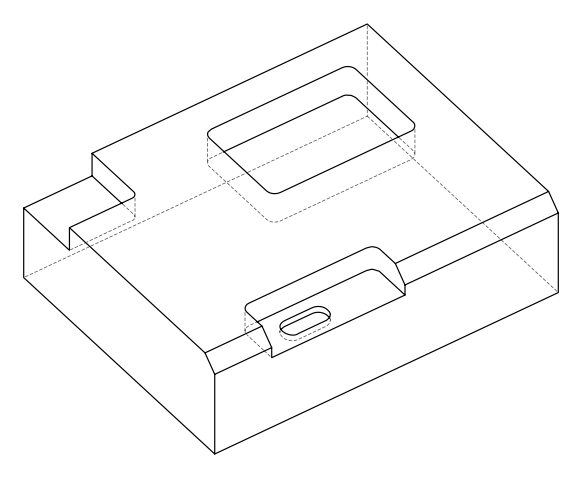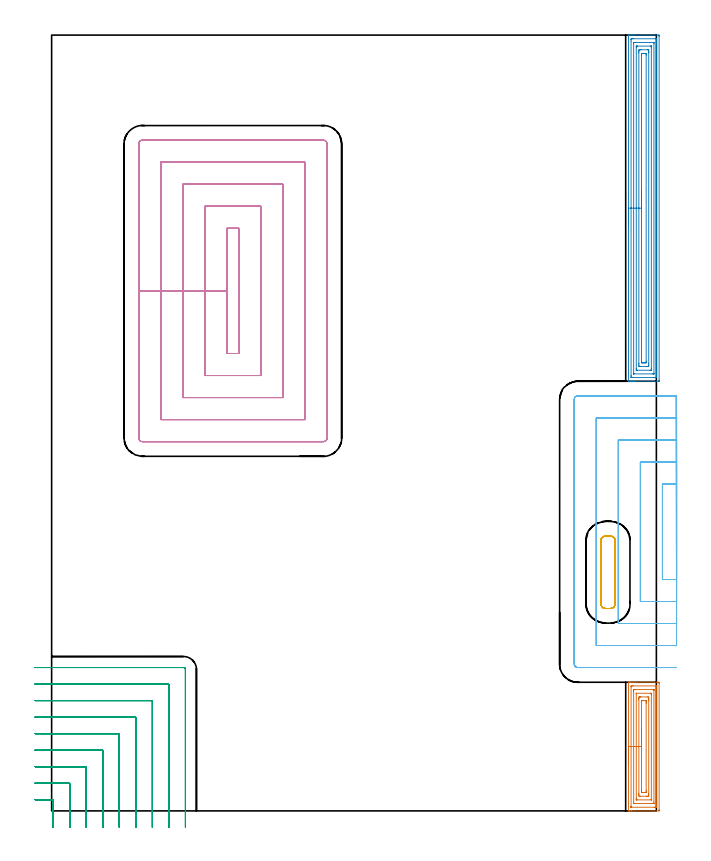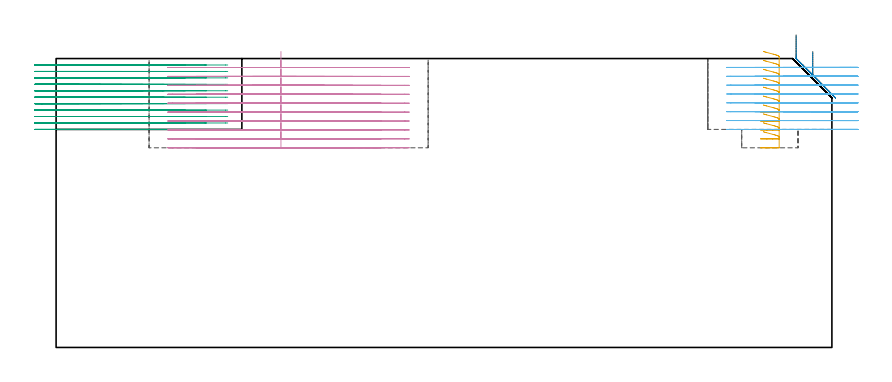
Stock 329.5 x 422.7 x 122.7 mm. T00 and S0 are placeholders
(PLAN: 6 operations, 2 tool changes, 100.1 min)
(1 AREA_MILL | FG_CHAMFER_SURFACE | UGT0205_001 | 3.7 min | 10817 mm3)
(2 AREA_MILL_1 | FG_CHAMFER_SURFACE_1 | UGT0205_001 | 9.39 min | 27344 mm3)
(3 MILL_CORNER_NOTCH_RECTANGULAR | CORNER_NOTCH_RECTANGULAR | NXT0201_011 | Follow Part, ap 3, ae 75% | 21.55 min | 199437 mm3)
(4 MILL_RECTANGULAR_POCKET | POCKET_RECTANGULAR_STRAIGHT | NXT0201_012 | Follow Part, ap 4, ae 75% | 36.16 min | 806194 mm3)
(5 MILL_RECTANGULAR_POCKET_1 | POCKET_RECTANGULAR_STRAIGHT_1 | NXT0201_012 | Follow Part, ap 4, ae 75% | 2.9 min | 46574 mm3)
(6 MILL_SLOT | SLOT_PARTIAL_RECTANGULAR | NXT0201_012 | Follow Part, ap 4, ae 75% | 26.4 min | 219880 mm3)
(TOOL UGT0205_001 | Chamfer Mill 20 x 3 x 45 deg. | D20 FL50 Z2)
(TOOL NXT0201_011 | ENDMILL 12mm [2P460-1200-NA 1630] | D12 FL38 Z6)
(TOOL NXT0201_012 | ENDMILL 16mm [2P460-1600-NA 1630] | D16 FL38 Z6)
(OP 1 AREA_MILL)
G17 G21 G94 G90
T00 M6
G54
G17 G0 G90 X314.304 Y25.049 S1061 M3
G43 Z132.7 H0
Z132.696
G94 G1 Y25.087 Z131.825 F250.
Y25.201 Z130.96
Y25.39 Z130.108
Y25.652 Z129.276
Y25.986 Z128.47
Y26.389 Z127.696
X314.303 Y26.858 Z126.961
Y27.389 Z126.269
Y27.978 Z125.625
Y28.621 Z125.036
Y29.313 Z124.505
Y30.049 Z124.036
Y30.823 Z123.634
Y31.629 Z123.3
Y32.461 Z123.038
Y33.313 Z122.849
Y34.178 Z122.735
Y35.049 Z122.697
X314.3 Y69.919 Z122.7
X314.296 Y70.099 Z122.694
X314.646 Y70.1 Z122.354
X314.897 Z122.102
X315.61 Z121.385
X316.847 Z120.15
X318.25 Z118.745
X329.952 Z107.046
X330.57 Y70.095 Z106.428
X330.992 Y70.09 Z106.006
X330.996 Y69.905 Z106.002
X330.999 Y69.472 Z106.001
X331. Y0.628 Z106.
X330.996 Y0.167 Z106.002
X330.992 Y0.01 Z106.006
X330.831 Y0. Z106.166
X317.37 Z119.624
X315.967 Z121.029
X315.61 Z121.385
X314.897 Z122.102
X314.649 Z122.351
X314.623 Z122.375
X314.314 Y0.01 Z122.678
X314.308 Y0.077 Z122.687
X314.304 Y0.127 Z122.693
X314.306 Y0.178 Z122.694
X314.303 Y35.049 Z122.697
X315.717 Y35.05 Z121.283
X315.715 Y67.577 Z121.285
X315.716 Y67.684 Z121.284
X315.721 Y68.068 Z121.279
X316.09 Y68.09 Z120.91
X316.49 Y68.096 Z120.51
X316.961 Y68.1 Z120.039
X329.28 Z107.72
X329.496 Y68.098 Z107.504
X329.53 Y68.096 Z107.47
X329.565 Y68.09 Z107.435
X329.579 Y68.082 Z107.421
X329.58 Y68.055 Z107.42
X329.585 Y67.79 Z107.415
Y2.523
X329.584 Y2.416 Z107.416
X329.579 Y2.032 Z107.421
X329.21 Y2.009 Z107.79
X328.81 Y2.004 Z108.19
X328.339 Y2. Z108.661
X315.807 Y2.001 Z121.193
X315.773 Y2.002 Z121.227
X315.736 Y2.006 Z121.264
X315.727 Y2.01 Z121.273
X315.725 Y2.016 Z121.275
X315.722 Y2.047 Z121.278
X315.72 Y2.305 Z121.28
Y2.416
X315.717 Y35.05 Z121.283
X317.131 Z119.869
X317.129 Y65.247 Z119.871
X317.131 Y65.895 Z119.869
X317.133 Y66.018 Z119.867
X317.136 Y66.076 Z119.864
X317.144 Y66.09 Z119.856
X317.173 Y66.096 Z119.827
X317.37 Y66.098 Z119.63
X318.049 Y66.1 Z118.951
X327.73 Y66.099 Z109.27
X327.93 Y66.095 Z109.07
X328.13 Y66.09 Z108.87
X328.165 Y66.078 Z108.835
X328.167 Y66.042 Z108.833
X328.17 Y65.977 Z108.83
X328.171 Y65.895 Z108.829
Y65.65
Y4.853
X328.169 Y4.204 Z108.831
X328.167 Y4.082 Z108.833
X328.165 Y4.024 Z108.835
X328.156 Y4.009 Z108.844
X328.127 Y4.004 Z108.873
X327.93 Y4.002 Z109.07
X327.251 Y4. Z109.749
X317.571 Z119.429
X317.37 Y4.003 Z119.63
X317.17 Y4.008 Z119.83
X317.146 Y4.01 Z119.854
X317.141 Y4.021 Z119.859
X317.137 Y4.061 Z119.863
X317.135 Y4.124 Z119.865
X317.134 Y4.204 Z119.866
Y4.445
X317.131 Y35.05 Z119.869
X318.546 Z118.454
X318.544 Y63.809 Z118.456
X318.545 Y64.009 Z118.455
X318.549 Y64.079 Z118.451
X318.551 Y64.09 Z118.449
X318.558 Y64.094 Z118.442
X318.585 Y64.097 Z118.415
X318.694 Y64.099 Z118.306
X326.17 Y64.1 Z110.83
X326.606 Y64.093 Z110.394
X326.713 Y64.09 Z110.287
X326.751 Y64.082 Z110.249
X326.753 Y64.046 Z110.247
X326.755 Y63.956 Z110.245
X326.757 Y63.511 Z110.243
Y63.213
Y6.29
X326.755 Y6.091 Z110.245
X326.752 Y6.02 Z110.248
X326.75 Y6.01 Z110.25
X326.742 Y6.006 Z110.258
X326.715 Y6.003 Z110.285
X326.606 Y6.001 Z110.394
X319.13 Y6. Z117.87
X318.694 Y6.007 Z118.306
X318.588 Y6.01 Z118.412
X318.554 Y6.022 Z118.446
X318.553 Y6.057 Z118.447
X318.551 Y6.145 Z118.449
X318.548 Y6.584 Z118.452
Y6.887
X318.546 Y35.05 Z118.454
X319.96 Z117.04
X319.958 Y60.584 Z117.042
X319.96 Y61.425 Z117.04
X319.962 Y61.474 Z117.038
X320.01 Y62.09 Z116.99
X320.23 Y62.096 Z116.77
X320.89 Y62.099 Z116.11
X321.106 Y62.1 Z115.894
X324.627 Y62.099 Z112.373
X325.29 Y62.09 Z111.71
X325.338 Y61.425 Z111.662
X325.341 Y61.374 Z111.659
X325.343 Y60.531 Z111.657
Y60.477
Y9.515
X325.34 Y8.675 Z111.66
X325.339 Y8.625 Z111.661
X325.29 Y8.01 Z111.71
X325.07 Y8.004 Z111.93
X324.41 Y8.001 Z112.59
X324.194 Y8. Z112.806
X320.673 Y8.001 Z116.327
X320.01 Y8.01 Z116.99
X319.966 Y8.675 Z117.034
X319.964 Y8.722 Z117.036
X319.962 Y9.569 Z117.038
X319.96 Y35.05 Z117.04
X321.374 Z115.626
X321.372 Y59.147 Z115.628
X321.373 Y59.637 Z115.627
X321.376 Y60.037 Z115.624
X321.379 Y60.089 Z115.621
X321.429 Y60.093 Z115.571
X321.542 Y60.097 Z115.458
X321.77 Y60.099 Z115.23
X322.194 Y60.1 Z114.806
X323.53 Z113.47
X323.682 Y60.099 Z113.318
X323.803 Y60.097 Z113.197
X323.884 Y60.092 Z113.116
X323.922 Y60.087 Z113.078
X323.923 Y60.042 Z113.077
X323.927 Y59.637 Z113.073
X323.929 Y59.232 Z113.071
Y58.743
Y10.952
X323.928 Y10.463 Z113.072
X323.924 Y10.062 Z113.076
X323.922 Y10.01 Z113.078
X323.871 Y10.006 Z113.129
X323.758 Y10.003 Z113.242
X323.53 Y10.001 Z113.47
X323.106 Y10. Z113.894
X321.618 Y10.001 Z115.382
X321.497 Y10.004 Z115.503
X321.417 Y10.01 Z115.583
X321.383 Y10.018 Z115.617
X321.381 Y10.063 Z115.619
X321.378 Y10.463 Z115.622
X321.376 Y10.863 Z115.624
Y11.357
X321.374 Y35.05 Z115.626
Y35.922 Z115.664
Y36.786 Z115.778
Y37.638 Z115.967
Y38.47 Z116.229
Y39.276 Z116.563
Y40.05 Z116.966
X321.373 Y40.786 Z117.435
Y41.478 Z117.966
Y42.121 Z118.556
Y42.71 Z119.199
Y43.241 Z119.891
Y43.71 Z120.627
Y44.113 Z121.401
Y44.446 Z122.207
Y44.709 Z123.039
Y44.897 Z123.89
Y45.011 Z124.755
Y45.049 Z125.627
G0 Z132.7
M5
M2
(OP 2 AREA_MILL_1)
G17 G21 G94 G90
T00 M6
G54
G17 G0 G90 X314.3 Y318.4 S1061 M3
G43 Z132.7 H0
G94 G1 Y318.438 Z131.828 F250.
Y318.552 Z130.963
Y318.741 Z130.112
Y319.003 Z129.28
Y319.337 Z128.474
Y319.74 Z127.7
Y320.208 Z126.964
Y320.74 Z126.272
Y321.329 Z125.629
Y321.972 Z125.039
Y322.664 Z124.508
Y323.4 Z124.04
Y324.174 Z123.637
Y324.98 Z123.303
Y325.812 Z123.041
Y326.663 Z122.852
Y327.528 Z122.738
Y328.4 Z122.7
Y422.542
X314.306 Y422.69 Z122.693
X314.604 Y422.7 Z122.395
X314.988 Z122.011
X315.61 Z121.384
X316.801 Z120.195
X317.37 Z119.624
X326.468 Z110.53
X330.57 Z106.428
X330.857 Y422.697 Z106.14
X330.992 Y422.69 Z106.006
X330.999 Y422.553 Z105.999
X331. Y422.096 Z106.
Y234.704
X330.995 Y234.243 Z106.003
X330.992 Y234.11 Z106.006
X330.854 Y234.1 Z106.143
X317.966 Z119.029
X317.37 Z119.624
X316.801 Z120.195
X316.49 Z120.506
X315.921 Z121.075
X315.61 Z121.384
X314.603 Z122.396
X314.306 Y234.11 Z122.693
X314.3 Y234.258 Z122.7
Y328.4
X315.714 Z121.286
Y419.419
X315.716 Y420.204 Z121.284
X315.718 Y420.311 Z121.282
X315.731 Y420.69 Z121.269
X316.11 Y420.697 Z120.89
X316.49 Y420.699 Z120.51
X316.987 Y420.7 Z120.013
X328.81 Y420.699 Z108.19
X329.31 Y420.696 Z107.69
X329.499 Y420.69 Z107.501
X329.579 Y420.665 Z107.421
X329.584 Y420.419 Z107.416
X329.585 Y420.311 Z107.415
X329.586 Y419.524 Z107.414
Y237.381
X329.584 Y236.596 Z107.416
X329.582 Y236.489 Z107.418
X329.569 Y236.11 Z107.431
X329.19 Y236.103 Z107.81
X328.81 Y236.101 Z108.19
X328.313 Y236.1 Z108.687
X316.49 Y236.101 Z120.51
X315.99 Y236.104 Z121.01
X315.801 Y236.11 Z121.199
X315.721 Y236.135 Z121.279
X315.716 Y236.381 Z121.284
X315.715 Y236.489 Z121.285
X315.714 Y237.276 Z121.286
Y328.4
X317.129 Z119.871
Y418.527
X317.13 Y418.649 Z119.87
X317.132 Y418.679 Z119.868
X317.135 Y418.687 Z119.865
X317.144 Y418.691 Z119.856
X317.202 Y418.698 Z119.798
X317.37 Y418.699 Z119.63
X318.079 Y418.7 Z118.921
X327.93 Y418.699 Z109.07
X328.101 Y418.695 Z108.899
X328.148 Y418.69 Z108.852
X328.165 Y418.686 Z108.835
X328.167 Y418.673 Z108.833
X328.17 Y418.608 Z108.83
X328.171 Y418.527 Z108.829
Y418.282
Y238.273
X328.17 Y238.151 Z108.83
X328.168 Y238.121 Z108.832
X328.166 Y238.113 Z108.834
X328.156 Y238.109 Z108.844
X328.098 Y238.102 Z108.902
X327.93 Y238.101 Z109.07
X327.221 Y238.1 Z109.779
X317.37 Y238.101 Z119.63
X317.2 Y238.105 Z119.8
X317.152 Y238.11 Z119.848
X317.135 Y238.114 Z119.865
X317.133 Y238.127 Z119.867
X317.13 Y238.192 Z119.87
X317.129 Y238.273 Z119.871
X317.128 Y238.519 Z119.872
X317.129 Y328.4 Z119.871
X318.543 Z118.457
X318.544 Y415.85 Z118.456
X318.547 Y416.441 Z118.453
X318.55 Y416.642 Z118.45
X318.559 Y416.69 Z118.441
X318.606 Y416.693 Z118.394
X318.711 Y416.696 Z118.289
X319.13 Y416.7 Z117.87
X319.172 Z117.828
X326.211 Z110.789
X326.593 Y416.699 Z110.407
X326.689 Y416.696 Z110.311
X326.736 Y416.691 Z110.264
X326.751 Y416.688 Z110.249
X326.752 Y416.674 Z110.248
X326.755 Y416.577 Z110.245
X326.757 Y416.147 Z110.243
Y415.85
Y240.95
X326.753 Y240.359 Z110.247
X326.75 Y240.157 Z110.25
X326.741 Y240.11 Z110.259
X326.694 Y240.107 Z110.306
X326.589 Y240.104 Z110.411
X326.17 Y240.1 Z110.83
X326.128 Z110.872
X319.089 Z117.911
X318.707 Y240.101 Z118.293
X318.611 Y240.104 Z118.389
X318.565 Y240.109 Z118.435
X318.549 Y240.112 Z118.451
X318.548 Y240.126 Z118.452
X318.545 Y240.223 Z118.455
X318.543 Y240.653 Z118.457
Y240.95
Y328.4
X319.957 Z117.043
Y413.227
X319.96 Y414.065 Z117.04
X319.962 Y414.114 Z117.038
X320.01 Y414.69 Z116.99
X320.268 Y414.696 Z116.732
X320.89 Y414.699 Z116.11
X321.144 Y414.7 Z115.856
X324.665 Y414.698 Z112.335
X325.29 Y414.69 Z111.71
X325.338 Y414.065 Z111.662
X325.34 Y414.014 Z111.66
X325.343 Y413.173 Z111.657
Y413.119
Y243.573
X325.34 Y242.735 Z111.66
X325.338 Y242.686 Z111.662
X325.29 Y242.11 Z111.71
X325.032 Y242.104 Z111.968
X324.41 Y242.101 Z112.59
X324.156 Y242.1 Z112.844
X320.635 Y242.102 Z116.365
X320.01 Y242.11 Z116.99
X319.962 Y242.735 Z117.038
X319.96 Y242.786 Z117.04
X319.957 Y243.627 Z117.043
Y243.681
Y328.4
X321.371 Z115.629
X321.372 Y411.792 Z115.628
X321.374 Y412.28 Z115.626
X321.378 Y412.678 Z115.622
X321.77 Y412.69 Z115.23
X322.237 Y412.699 Z114.763
X322.65 Y412.7 Z114.35
X323.117 Y412.699 Z113.883
X323.53 Y412.69 Z113.47
X323.922 Y412.675 Z113.078
X323.926 Y412.28 Z113.074
X323.928 Y411.876 Z113.072
X323.929 Y245.008 Z113.071
X323.926 Y244.52 Z113.074
X323.922 Y244.122 Z113.078
X323.53 Y244.11 Z113.47
X323.063 Y244.101 Z113.937
X322.65 Y244.1 Z114.35
X322.183 Y244.101 Z114.817
X321.77 Y244.11 Z115.23
X321.378 Y244.125 Z115.622
X321.374 Y244.52 Z115.626
X321.372 Y244.924 Z115.628
X321.371 Y328.4 Z115.629
Y329.272 Z115.667
Y330.136 Z115.781
Y330.988 Z115.97
Y331.82 Z116.232
Y332.626 Z116.566
Y333.4 Z116.969
Y334.136 Z117.437
Y334.828 Z117.968
Y335.471 Z118.558
Y336.06 Z119.201
Y336.591 Z119.893
Y337.06 Z120.629
Y337.463 Z121.403
Y337.797 Z122.209
Y338.059 Z123.041
Y338.248 Z123.892
Y338.362 Z124.757
Y338.4 Z125.629
G0 Z132.7
M5
M2
(OP 3 MILL_CORNER_NOTCH_RECTANGULAR)
G17 G21 G94 G90
T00 M6
G54
G17 G0 G90 X0.9 Y-9. S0 M3
G43 Z132.7 H1
Z119.964
G94 G1 Y-6. F250.
Y5.505 F500.
G3 X0.305 Y6.1 R0.6
G1 X-6.
X-9. F250.
G0 Z132.7
X9.9 Y-9.
Z119.964
G1 Y-6.
Y14.505 F500.
G3 X9.305 Y15.1 R0.6
G1 X-6.
X-9. F250.
G0 Z132.7
X18.9 Y-9.
Z119.964
G1 Y-6.
Y23.505 F500.
G3 X18.305 Y24.1 R0.6
G1 X-6.
X-9. F250.
G0 Z132.7
X27.9 Y-9.
Z119.964
G1 Y-6.
Y32.505 F500.
G3 X27.305 Y33.1 R0.6
G1 X-6.
X-9. F250.
G0 Z132.7
X36.9 Y-9.
Z119.964
G1 Y-6.
Y41.504 F500.
G3 X36.304 Y42.1 R0.6
G1 X-6.
X-9. F250.
G0 Z132.7
X45.9 Y-9.
Z119.964
G1 Y-6.
Y50.504 F500.
G3 X45.304 Y51.1 R0.6
G1 X-6.
X-9. F250.
G0 Z132.7
X54.9 Y-9.
Z119.964
G1 Y-6.
Y59.504 F500.
G3 X54.304 Y60.1 R0.6
G1 X-6.
X-9. F250.
G0 Z132.7
X63.9 Y-9.
Z119.964
G1 Y-6.
Y68.504 F500.
G3 X63.304 Y69.1 R0.6
G1 X-6.
X-9. F250.
G0 Z132.7
X72.9 Y-9.
Z119.964
G1 Y-6.
Y77.1 F500.
G3 X71.9 Y78.1 R1.
G1 X-6.
X-9. F250.
G0 Z132.7
X0.9 Y-9.
Z117.227
G1 Y-6.
Y5.505 F500.
G3 X0.305 Y6.1 R0.6
G1 X-6.
X-9. F250.
G0 Z132.7
X9.9 Y-9.
Z117.227
G1 Y-6.
Y14.505 F500.
G3 X9.305 Y15.1 R0.6
G1 X-6.
X-9. F250.
G0 Z132.7
X18.9 Y-9.
Z117.227
G1 Y-6.
Y23.505 F500.
G3 X18.305 Y24.1 R0.6
G1 X-6.
X-9. F250.
G0 Z132.7
X27.9 Y-9.
Z117.227
G1 Y-6.
Y32.505 F500.
G3 X27.305 Y33.1 R0.6
G1 X-6.
X-9. F250.
G0 Z132.7
X36.9 Y-9.
Z117.227
G1 Y-6.
Y41.504 F500.
G3 X36.304 Y42.1 R0.6
G1 X-6.
X-9. F250.
G0 Z132.7
X45.9 Y-9.
Z117.227
G1 Y-6.
Y50.504 F500.
G3 X45.304 Y51.1 R0.6
G1 X-6.
X-9. F250.
G0 Z132.7
X54.9 Y-9.
Z117.227
G1 Y-6.
Y59.504 F500.
G3 X54.304 Y60.1 R0.6
G1 X-6.
X-9. F250.
G0 Z132.7
X63.9 Y-9.
Z117.227
G1 Y-6.
Y68.504 F500.
G3 X63.304 Y69.1 R0.6
G1 X-6.
X-9. F250.
G0 Z132.7
X72.9 Y-9.
Z117.227
G1 Y-6.
Y77.1 F500.
G3 X71.9 Y78.1 R1.
G1 X-6.
X-9. F250.
G0 Z132.7
X0.9 Y-9.
Z114.491
G1 Y-6.
Y5.505 F500.
G3 X0.305 Y6.1 R0.6
G1 X-6.
X-9. F250.
G0 Z132.7
X9.9 Y-9.
Z114.491
G1 Y-6.
Y14.505 F500.
G3 X9.305 Y15.1 R0.6
G1 X-6.
X-9. F250.
G0 Z132.7
X18.9 Y-9.
Z114.491
G1 Y-6.
Y23.505 F500.
G3 X18.305 Y24.1 R0.6
G1 X-6.
X-9. F250.
G0 Z132.7
X27.9 Y-9.
Z114.491
G1 Y-6.
Y32.505 F500.
G3 X27.305 Y33.1 R0.6
G1 X-6.
X-9. F250.
G0 Z132.7
X36.9 Y-9.
Z114.491
G1 Y-6.
Y41.504 F500.
G3 X36.304 Y42.1 R0.6
G1 X-6.
X-9. F250.
G0 Z132.7
X45.9 Y-9.
Z114.491
G1 Y-6.
Y50.504 F500.
G3 X45.304 Y51.1 R0.6
G1 X-6.
X-9. F250.
G0 Z132.7
X54.9 Y-9.
Z114.491
G1 Y-6.
Y59.504 F500.
G3 X54.304 Y60.1 R0.6
G1 X-6.
X-9. F250.
G0 Z132.7
X63.9 Y-9.
Z114.491
G1 Y-6.
Y68.504 F500.
G3 X63.304 Y69.1 R0.6
G1 X-6.
X-9. F250.
G0 Z132.7
X72.9 Y-9.
Z114.491
G1 Y-6.
Y77.1 F500.
G3 X71.9 Y78.1 R1.
G1 X-6.
X-9. F250.
G0 Z132.7
X0.9 Y-9.
Z111.754
G1 Y-6.
Y5.505 F500.
G3 X0.305 Y6.1 R0.6
G1 X-6.
X-9. F250.
G0 Z132.7
X9.9 Y-9.
Z111.754
G1 Y-6.
Y14.505 F500.
G3 X9.305 Y15.1 R0.6
G1 X-6.
X-9. F250.
G0 Z132.7
X18.9 Y-9.
Z111.754
G1 Y-6.
Y23.505 F500.
G3 X18.305 Y24.1 R0.6
G1 X-6.
X-9. F250.
G0 Z132.7
X27.9 Y-9.
Z111.754
G1 Y-6.
Y32.505 F500.
G3 X27.305 Y33.1 R0.6
G1 X-6.
X-9. F250.
G0 Z132.7
X36.9 Y-9.
Z111.754
G1 Y-6.
Y41.504 F500.
G3 X36.304 Y42.1 R0.6
G1 X-6.
X-9. F250.
G0 Z132.7
X45.9 Y-9.
Z111.754
G1 Y-6.
Y50.504 F500.
G3 X45.304 Y51.1 R0.6
G1 X-6.
X-9. F250.
G0 Z132.7
X54.9 Y-9.
Z111.754
G1 Y-6.
Y59.504 F500.
G3 X54.304 Y60.1 R0.6
G1 X-6.
X-9. F250.
G0 Z132.7
X63.9 Y-9.
Z111.754
G1 Y-6.
Y68.504 F500.
G3 X63.304 Y69.1 R0.6
G1 X-6.
X-9. F250.
G0 Z132.7
X72.9 Y-9.
Z111.754
G1 Y-6.
Y77.1 F500.
G3 X71.9 Y78.1 R1.
G1 X-6.
X-9. F250.
G0 Z132.7
X0.9 Y-9.
Z109.018
G1 Y-6.
Y5.505 F500.
G3 X0.305 Y6.1 R0.6
G1 X-6.
X-9. F250.
G0 Z132.7
X9.9 Y-9.
Z109.018
G1 Y-6.
Y14.505 F500.
G3 X9.305 Y15.1 R0.6
G1 X-6.
X-9. F250.
G0 Z132.7
X18.9 Y-9.
Z109.018
G1 Y-6.
Y23.505 F500.
G3 X18.305 Y24.1 R0.6
G1 X-6.
X-9. F250.
G0 Z132.7
X27.9 Y-9.
Z109.018
G1 Y-6.
Y32.505 F500.
G3 X27.305 Y33.1 R0.6
G1 X-6.
X-9. F250.
G0 Z132.7
X36.9 Y-9.
Z109.018
G1 Y-6.
Y41.504 F500.
G3 X36.304 Y42.1 R0.6
G1 X-6.
X-9. F250.
G0 Z132.7
X45.9 Y-9.
Z109.018
G1 Y-6.
Y50.504 F500.
G3 X45.304 Y51.1 R0.6
G1 X-6.
X-9. F250.
G0 Z132.7
X54.9 Y-9.
Z109.018
G1 Y-6.
Y59.504 F500.
G3 X54.304 Y60.1 R0.6
G1 X-6.
X-9. F250.
G0 Z132.7
X63.9 Y-9.
Z109.018
G1 Y-6.
Y68.504 F500.
G3 X63.304 Y69.1 R0.6
G1 X-6.
X-9. F250.
G0 Z132.7
X72.9 Y-9.
Z109.018
G1 Y-6.
Y77.1 F500.
G3 X71.9 Y78.1 R1.
G1 X-6.
X-9. F250.
G0 Z132.7
X0.9 Y-9.
Z106.282
G1 Y-6.
Y5.505 F500.
G3 X0.305 Y6.1 R0.6
G1 X-6.
X-9. F250.
G0 Z132.7
X9.9 Y-9.
Z106.282
G1 Y-6.
Y14.505 F500.
G3 X9.305 Y15.1 R0.6
G1 X-6.
X-9. F250.
G0 Z132.7
X18.9 Y-9.
Z106.282
G1 Y-6.
Y23.505 F500.
G3 X18.305 Y24.1 R0.6
G1 X-6.
X-9. F250.
G0 Z132.7
X27.9 Y-9.
Z106.282
G1 Y-6.
Y32.505 F500.
G3 X27.305 Y33.1 R0.6
G1 X-6.
X-9. F250.
G0 Z132.7
X36.9 Y-9.
Z106.282
G1 Y-6.
Y41.504 F500.
G3 X36.304 Y42.1 R0.6
G1 X-6.
X-9. F250.
G0 Z132.7
X45.9 Y-9.
Z106.282
G1 Y-6.
Y50.504 F500.
G3 X45.304 Y51.1 R0.6
G1 X-6.
X-9. F250.
G0 Z132.7
X54.9 Y-9.
Z106.282
G1 Y-6.
Y59.504 F500.
G3 X54.304 Y60.1 R0.6
G1 X-6.
X-9. F250.
G0 Z132.7
X63.9 Y-9.
Z106.282
G1 Y-6.
Y68.504 F500.
G3 X63.304 Y69.1 R0.6
G1 X-6.
X-9. F250.
G0 Z132.7
X72.9 Y-9.
Z106.282
G1 Y-6.
Y77.1 F500.
G3 X71.9 Y78.1 R1.
G1 X-6.
X-9. F250.
G0 Z132.7
X0.9 Y-9.
Z103.545
G1 Y-6.
Y5.505 F500.
G3 X0.305 Y6.1 R0.6
G1 X-6.
X-9. F250.
G0 Z132.7
X9.9 Y-9.
Z103.545
G1 Y-6.
Y14.505 F500.
G3 X9.305 Y15.1 R0.6
G1 X-6.
X-9. F250.
G0 Z132.7
X18.9 Y-9.
Z103.545
G1 Y-6.
Y23.505 F500.
G3 X18.305 Y24.1 R0.6
G1 X-6.
X-9. F250.
G0 Z132.7
X27.9 Y-9.
Z103.545
G1 Y-6.
Y32.505 F500.
G3 X27.305 Y33.1 R0.6
G1 X-6.
X-9. F250.
G0 Z132.7
X36.9 Y-9.
Z103.545
G1 Y-6.
Y41.504 F500.
G3 X36.304 Y42.1 R0.6
G1 X-6.
X-9. F250.
G0 Z132.7
X45.9 Y-9.
Z103.545
G1 Y-6.
Y50.504 F500.
G3 X45.304 Y51.1 R0.6
G1 X-6.
X-9. F250.
G0 Z132.7
X54.9 Y-9.
Z103.545
G1 Y-6.
Y59.504 F500.
G3 X54.304 Y60.1 R0.6
G1 X-6.
X-9. F250.
G0 Z132.7
X63.9 Y-9.
Z103.545
G1 Y-6.
Y68.504 F500.
G3 X63.304 Y69.1 R0.6
G1 X-6.
X-9. F250.
G0 Z132.7
X72.9 Y-9.
Z103.545
G1 Y-6.
Y77.1 F500.
G3 X71.9 Y78.1 R1.
G1 X-6.
X-9. F250.
G0 Z132.7
X0.9 Y-9.
Z100.809
G1 Y-6.
Y5.505 F500.
G3 X0.305 Y6.1 R0.6
G1 X-6.
X-9. F250.
G0 Z132.7
X9.9 Y-9.
Z100.809
G1 Y-6.
Y14.505 F500.
G3 X9.305 Y15.1 R0.6
G1 X-6.
X-9. F250.
G0 Z132.7
X18.9 Y-9.
Z100.809
G1 Y-6.
Y23.505 F500.
G3 X18.305 Y24.1 R0.6
G1 X-6.
X-9. F250.
G0 Z132.7
X27.9 Y-9.
Z100.809
G1 Y-6.
Y32.505 F500.
G3 X27.305 Y33.1 R0.6
G1 X-6.
X-9. F250.
G0 Z132.7
X36.9 Y-9.
Z100.809
G1 Y-6.
Y41.504 F500.
G3 X36.304 Y42.1 R0.6
G1 X-6.
X-9. F250.
G0 Z132.7
X45.9 Y-9.
Z100.809
G1 Y-6.
Y50.504 F500.
G3 X45.304 Y51.1 R0.6
G1 X-6.
X-9. F250.
G0 Z132.7
X54.9 Y-9.
Z100.809
G1 Y-6.
Y59.504 F500.
G3 X54.304 Y60.1 R0.6
G1 X-6.
X-9. F250.
G0 Z132.7
X63.9 Y-9.
Z100.809
G1 Y-6.
Y68.504 F500.
G3 X63.304 Y69.1 R0.6
G1 X-6.
X-9. F250.
G0 Z132.7
X72.9 Y-9.
Z100.809
G1 Y-6.
Y77.1 F500.
G3 X71.9 Y78.1 R1.
G1 X-6.
X-9. F250.
G0 Z132.7
X0.9 Y-9.
Z98.073
G1 Y-6.
Y5.505 F500.
G3 X0.305 Y6.1 R0.6
G1 X-6.
X-9. F250.
G0 Z132.7
X9.9 Y-9.
Z98.073
G1 Y-6.
Y14.505 F500.
G3 X9.305 Y15.1 R0.6
G1 X-6.
X-9. F250.
G0 Z132.7
X18.9 Y-9.
Z98.073
G1 Y-6.
Y23.505 F500.
G3 X18.305 Y24.1 R0.6
G1 X-6.
X-9. F250.
G0 Z132.7
X27.9 Y-9.
Z98.073
G1 Y-6.
Y32.505 F500.
G3 X27.305 Y33.1 R0.6
G1 X-6.
X-9. F250.
G0 Z132.7
X36.9 Y-9.
Z98.073
G1 Y-6.
Y41.504 F500.
G3 X36.304 Y42.1 R0.6
G1 X-6.
X-9. F250.
G0 Z132.7
X45.9 Y-9.
Z98.073
G1 Y-6.
Y50.504 F500.
G3 X45.304 Y51.1 R0.6
G1 X-6.
X-9. F250.
G0 Z132.7
X54.9 Y-9.
Z98.073
G1 Y-6.
Y59.504 F500.
G3 X54.304 Y60.1 R0.6
G1 X-6.
X-9. F250.
G0 Z132.7
X63.9 Y-9.
Z98.073
G1 Y-6.
Y68.504 F500.
G3 X63.304 Y69.1 R0.6
G1 X-6.
X-9. F250.
G0 Z132.7
X72.9 Y-9.
Z98.073
G1 Y-6.
Y77.1 F500.
G3 X71.9 Y78.1 R1.
G1 X-6.
X-9. F250.
G0 Z132.7
X0.9 Y-9.
Z95.336
G1 Y-6.
Y5.505 F500.
G3 X0.305 Y6.1 R0.6
G1 X-6.
X-9. F250.
G0 Z132.7
X9.9 Y-9.
Z95.336
G1 Y-6.
Y14.505 F500.
G3 X9.305 Y15.1 R0.6
G1 X-6.
X-9. F250.
G0 Z132.7
X18.9 Y-9.
Z95.336
G1 Y-6.
Y23.505 F500.
G3 X18.305 Y24.1 R0.6
G1 X-6.
X-9. F250.
G0 Z132.7
X27.9 Y-9.
Z95.336
G1 Y-6.
Y32.505 F500.
G3 X27.305 Y33.1 R0.6
G1 X-6.
X-9. F250.
G0 Z132.7
X36.9 Y-9.
Z95.336
G1 Y-6.
Y41.504 F500.
G3 X36.304 Y42.1 R0.6
G1 X-6.
X-9. F250.
G0 Z132.7
X45.9 Y-9.
Z95.336
G1 Y-6.
Y50.504 F500.
G3 X45.304 Y51.1 R0.6
G1 X-6.
X-9. F250.
G0 Z132.7
X54.9 Y-9.
Z95.336
G1 Y-6.
Y59.504 F500.
G3 X54.304 Y60.1 R0.6
G1 X-6.
X-9. F250.
G0 Z132.7
X63.9 Y-9.
Z95.336
G1 Y-6.
Y68.504 F500.
G3 X63.304 Y69.1 R0.6
G1 X-6.
X-9. F250.
G0 Z132.7
X72.9 Y-9.
Z95.336
G1 Y-6.
Y77.1 F500.
G3 X71.9 Y78.1 R1.
G1 X-6.
X-9. F250.
G0 Z132.7
X0.9 Y-9.
Z92.6
G1 Y-6.
Y5.505 F500.
G3 X0.305 Y6.1 R0.6
G1 X-6.
X-9. F250.
G0 Z132.7
X9.9 Y-9.
Z92.6
G1 Y-6.
Y14.505 F500.
G3 X9.305 Y15.1 R0.6
G1 X-6.
X-9. F250.
G0 Z132.7
X18.9 Y-9.
Z92.6
G1 Y-6.
Y23.505 F500.
G3 X18.305 Y24.1 R0.6
G1 X-6.
X-9. F250.
G0 Z132.7
X27.9 Y-9.
Z92.6
G1 Y-6.
Y32.505 F500.
G3 X27.305 Y33.1 R0.6
G1 X-6.
X-9. F250.
G0 Z132.7
X36.9 Y-9.
Z92.6
G1 Y-6.
Y41.504 F500.
G3 X36.304 Y42.1 R0.6
G1 X-6.
X-9. F250.
G0 Z132.7
X45.9 Y-9.
Z92.6
G1 Y-6.
Y50.504 F500.
G3 X45.304 Y51.1 R0.6
G1 X-6.
X-9. F250.
G0 Z132.7
X54.9 Y-9.
Z92.6
G1 Y-6.
Y59.504 F500.
G3 X54.304 Y60.1 R0.6
G1 X-6.
X-9. F250.
G0 Z132.7
X63.9 Y-9.
Z92.6
G1 Y-6.
Y68.504 F500.
G3 X63.304 Y69.1 R0.6
G1 X-6.
X-9. F250.
G0 Z132.7
X72.9 Y-9.
Z92.6
G1 Y-6.
Y77.1 F500.
G3 X71.9 Y78.1 R1.
G1 X-6.
X-9. F250.
G0 Z132.7
M5
M2
(OP 4 MILL_RECTANGULAR_POCKET)
G17 G21 G94 G90
T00 M6
G54
G17 G0 G90 X95.5 Y308.641 S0 M3
G43 Z132.7 H1
Z125.7
G94 G1 Y283.3 Z118.91 F250.
Y249.2 F500.
X102.
Y317.4
X95.5
Y283.3
X83.5
Y237.2
X114.
Y329.4
X83.5
Y283.3
X71.5
Y225.2
X126.
Y341.4
X71.5
Y283.3
X59.5
Y213.2
X138.
Y353.4
X59.5
Y283.3
X47.5
Y203.1
G3 X49.4 Y201.2 R1.9
G1 X148.1
G3 X150. Y203.1 R1.9
G1 Y363.5
G3 X148.1 Y365.4 R1.9
G1 X49.4
G3 X47.5 Y363.5 R1.9
G1 Y283.3
Y282.3
G0 X95.5 Y308.641 Z121.91
G1 Y283.3 Z115.12 F250.
Y249.2 F500.
X102.
Y317.4
X95.5
Y283.3
X83.5
Y237.2
X114.
Y329.4
X83.5
Y283.3
X71.5
Y225.2
X126.
Y341.4
X71.5
Y283.3
X59.5
Y213.2
X138.
Y353.4
X59.5
Y283.3
X47.5
Y203.1
G3 X49.4 Y201.2 R1.9
G1 X148.1
G3 X150. Y203.1 R1.9
G1 Y363.5
G3 X148.1 Y365.4 R1.9
G1 X49.4
G3 X47.5 Y363.5 R1.9
G1 Y283.3
Y282.3
G0 X95.5 Y308.641 Z118.12
G1 Y283.3 Z111.33 F250.
Y249.2 F500.
X102.
Y317.4
X95.5
Y283.3
X83.5
Y237.2
X114.
Y329.4
X83.5
Y283.3
X71.5
Y225.2
X126.
Y341.4
X71.5
Y283.3
X59.5
Y213.2
X138.
Y353.4
X59.5
Y283.3
X47.5
Y203.1
G3 X49.4 Y201.2 R1.9
G1 X148.1
G3 X150. Y203.1 R1.9
G1 Y363.5
G3 X148.1 Y365.4 R1.9
G1 X49.4
G3 X47.5 Y363.5 R1.9
G1 Y283.3
Y282.3
G0 X95.5 Y308.641 Z114.33
G1 Y283.3 Z107.54 F250.
Y249.2 F500.
X102.
Y317.4
X95.5
Y283.3
X83.5
Y237.2
X114.
Y329.4
X83.5
Y283.3
X71.5
Y225.2
X126.
Y341.4
X71.5
Y283.3
X59.5
Y213.2
X138.
Y353.4
X59.5
Y283.3
X47.5
Y203.1
G3 X49.4 Y201.2 R1.9
G1 X148.1
G3 X150. Y203.1 R1.9
G1 Y363.5
G3 X148.1 Y365.4 R1.9
G1 X49.4
G3 X47.5 Y363.5 R1.9
G1 Y283.3
Y282.3
G0 X95.5 Y308.641 Z110.54
G1 Y283.3 Z103.75 F250.
Y249.2 F500.
X102.
Y317.4
X95.5
Y283.3
X83.5
Y237.2
X114.
Y329.4
X83.5
Y283.3
X71.5
Y225.2
X126.
Y341.4
X71.5
Y283.3
X59.5
Y213.2
X138.
Y353.4
X59.5
Y283.3
X47.5
Y203.1
G3 X49.4 Y201.2 R1.9
G1 X148.1
G3 X150. Y203.1 R1.9
G1 Y363.5
G3 X148.1 Y365.4 R1.9
G1 X49.4
G3 X47.5 Y363.5 R1.9
G1 Y283.3
Y282.3
G0 X95.5 Y308.641 Z106.75
G1 Y283.3 Z99.96 F250.
Y249.2 F500.
X102.
Y317.4
X95.5
Y283.3
X83.5
Y237.2
X114.
Y329.4
X83.5
Y283.3
X71.5
Y225.2
X126.
Y341.4
X71.5
Y283.3
X59.5
Y213.2
X138.
Y353.4
X59.5
Y283.3
X47.5
Y203.1
G3 X49.4 Y201.2 R1.9
G1 X148.1
G3 X150. Y203.1 R1.9
G1 Y363.5
G3 X148.1 Y365.4 R1.9
G1 X49.4
G3 X47.5 Y363.5 R1.9
G1 Y283.3
Y282.3
G0 X95.5 Y308.641 Z102.96
G1 Y283.3 Z96.17 F250.
Y249.2 F500.
X102.
Y317.4
X95.5
Y283.3
X83.5
Y237.2
X114.
Y329.4
X83.5
Y283.3
X71.5
Y225.2
X126.
Y341.4
X71.5
Y283.3
X59.5
Y213.2
X138.
Y353.4
X59.5
Y283.3
X47.5
Y203.1
G3 X49.4 Y201.2 R1.9
G1 X148.1
G3 X150. Y203.1 R1.9
G1 Y363.5
G3 X148.1 Y365.4 R1.9
G1 X49.4
G3 X47.5 Y363.5 R1.9
G1 Y283.3
Y282.3
G0 X95.5 Y308.641 Z99.17
G1 Y283.3 Z92.38 F250.
Y249.2 F500.
X102.
Y317.4
X95.5
Y283.3
X83.5
Y237.2
X114.
Y329.4
X83.5
Y283.3
X71.5
Y225.2
X126.
Y341.4
X71.5
Y283.3
X59.5
Y213.2
X138.
Y353.4
X59.5
Y283.3
X47.5
Y203.1
G3 X49.4 Y201.2 R1.9
G1 X148.1
G3 X150. Y203.1 R1.9
G1 Y363.5
G3 X148.1 Y365.4 R1.9
G1 X49.4
G3 X47.5 Y363.5 R1.9
G1 Y283.3
Y282.3
G0 X95.5 Y308.641 Z95.38
G1 Y283.3 Z88.59 F250.
Y249.2 F500.
X102.
Y317.4
X95.5
Y283.3
X83.5
Y237.2
X114.
Y329.4
X83.5
Y283.3
X71.5
Y225.2
X126.
Y341.4
X71.5
Y283.3
X59.5
Y213.2
X138.
Y353.4
X59.5
Y283.3
X47.5
Y203.1
G3 X49.4 Y201.2 R1.9
G1 X148.1
G3 X150. Y203.1 R1.9
G1 Y363.5
G3 X148.1 Y365.4 R1.9
G1 X49.4
G3 X47.5 Y363.5 R1.9
G1 Y283.3
Y282.3
G0 X95.5 Y308.641 Z91.59
G1 Y283.3 Z84.8 F250.
Y249.2 F500.
X102.
Y317.4
X95.5
Y283.3
X83.5
Y237.2
X114.
Y329.4
X83.5
Y283.3
X71.5
Y225.2
X126.
Y341.4
X71.5
Y283.3
X59.5
Y213.2
X138.
Y353.4
X59.5
Y283.3
X47.5
Y203.1
G3 X49.4 Y201.2 R1.9
G1 X148.1
G3 X150. Y203.1 R1.9
G1 Y363.5
G3 X148.1 Y365.4 R1.9
G1 X49.4
G3 X47.5 Y363.5 R1.9
G1 Y283.3
Y282.3
G0 Z132.7
M5
M2
(OP 5 MILL_RECTANGULAR_POCKET_1)
G17 G21 G94 G90
T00 M6
G54
G17 G0 G90 X300.438 Y110.73 S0 M3
G43 Z132.7 H1
Z125.7
G94 G1 X300.5 Y110.685 Z125.679 F250.
X300.89 Y110.491 Z125.563
X301.305 Y110.361 Z125.446
X301.736 Y110.3 Z125.33
X304.564 Z124.572
X304.995 Y110.361 Z124.455
X305.41 Y110.491 Z124.339
X305.8 Y110.685 Z124.222
X306.153 Y110.94 Z124.105
X306.46 Y111.247 Z123.989
X306.715 Y111.6 Z123.872
X306.909 Y111.99 Z123.756
X307.039 Y112.405 Z123.639
X307.1 Y112.836 Z123.522
Y113. Z123.478
Y130.05 Z118.91
Y147.1 F500.
G3 X304.4 Y149.8 R2.7
G1 X301.9
G3 X299.2 Y147.1 R2.7
G1 Y113.
G3 X301.9 Y110.3 R2.7
G1 X304.4
G3 X307.1 Y113. R2.7
G1 Y130.05
Y131.05
G0 X300.438 Y110.73 Z121.91
G1 X300.5 Y110.685 Z121.889 F250.
X300.89 Y110.491 Z121.773
X301.305 Y110.361 Z121.656
X301.736 Y110.3 Z121.54
X304.564 Z120.782
X304.995 Y110.361 Z120.665
X305.41 Y110.491 Z120.549
X305.8 Y110.685 Z120.432
X306.153 Y110.94 Z120.315
X306.46 Y111.247 Z120.199
X306.715 Y111.6 Z120.082
X306.909 Y111.99 Z119.966
X307.039 Y112.405 Z119.849
X307.1 Y112.836 Z119.733
Y113. Z119.688
Y130.05 Z115.12
Y147.1 F500.
G3 X304.4 Y149.8 R2.7
G1 X301.9
G3 X299.2 Y147.1 R2.7
G1 Y113.
G3 X301.9 Y110.3 R2.7
G1 X304.4
G3 X307.1 Y113. R2.7
G1 Y130.05
Y131.05
G0 X300.438 Y110.73 Z118.12
G1 X300.5 Y110.685 Z118.099 F250.
X300.89 Y110.491 Z117.983
X301.305 Y110.361 Z117.866
X301.736 Y110.3 Z117.75
X304.564 Z116.992
X304.995 Y110.361 Z116.875
X305.41 Y110.491 Z116.759
X305.8 Y110.685 Z116.642
X306.153 Y110.94 Z116.525
X306.46 Y111.247 Z116.409
X306.715 Y111.6 Z116.292
X306.909 Y111.99 Z116.176
X307.039 Y112.405 Z116.059
X307.1 Y112.836 Z115.943
Y113. Z115.898
Y130.05 Z111.33
Y147.1 F500.
G3 X304.4 Y149.8 R2.7
G1 X301.9
G3 X299.2 Y147.1 R2.7
G1 Y113.
G3 X301.9 Y110.3 R2.7
G1 X304.4
G3 X307.1 Y113. R2.7
G1 Y130.05
Y131.05
G0 X300.438 Y110.73 Z114.33
G1 X300.5 Y110.685 Z114.309 F250.
X300.89 Y110.491 Z114.193
X301.305 Y110.361 Z114.076
X301.736 Y110.3 Z113.96
X304.564 Z113.202
X304.995 Y110.361 Z113.085
X305.41 Y110.491 Z112.969
X305.8 Y110.685 Z112.852
X306.153 Y110.94 Z112.735
X306.46 Y111.247 Z112.619
X306.715 Y111.6 Z112.502
X306.909 Y111.99 Z112.386
X307.039 Y112.405 Z112.269
X307.1 Y112.836 Z112.153
Y113. Z112.108
Y130.05 Z107.54
Y147.1 F500.
G3 X304.4 Y149.8 R2.7
G1 X301.9
G3 X299.2 Y147.1 R2.7
G1 Y113.
G3 X301.9 Y110.3 R2.7
G1 X304.4
G3 X307.1 Y113. R2.7
G1 Y130.05
Y131.05
G0 X300.438 Y110.73 Z110.54
G1 X300.5 Y110.685 Z110.519 F250.
X300.89 Y110.491 Z110.403
X301.305 Y110.361 Z110.286
X301.736 Y110.3 Z110.17
X304.564 Z109.412
X304.995 Y110.361 Z109.295
X305.41 Y110.491 Z109.179
X305.8 Y110.685 Z109.062
X306.153 Y110.94 Z108.945
X306.46 Y111.247 Z108.829
X306.715 Y111.6 Z108.712
X306.909 Y111.99 Z108.596
X307.039 Y112.405 Z108.479
X307.1 Y112.836 Z108.363
Y113. Z108.318
Y130.05 Z103.75
Y147.1 F500.
G3 X304.4 Y149.8 R2.7
G1 X301.9
G3 X299.2 Y147.1 R2.7
G1 Y113.
G3 X301.9 Y110.3 R2.7
G1 X304.4
G3 X307.1 Y113. R2.7
G1 Y130.05
Y131.05
G0 X300.438 Y110.73 Z106.75
G1 X300.5 Y110.685 Z106.729 F250.
X300.89 Y110.491 Z106.613
X301.305 Y110.361 Z106.496
X301.736 Y110.3 Z106.38
X304.564 Z105.622
X304.995 Y110.361 Z105.505
X305.41 Y110.491 Z105.389
X305.8 Y110.685 Z105.272
X306.153 Y110.94 Z105.155
X306.46 Y111.247 Z105.039
X306.715 Y111.6 Z104.922
X306.909 Y111.99 Z104.806
X307.039 Y112.405 Z104.689
X307.1 Y112.836 Z104.573
Y113. Z104.528
Y130.05 Z99.96
Y147.1 F500.
G3 X304.4 Y149.8 R2.7
G1 X301.9
G3 X299.2 Y147.1 R2.7
G1 Y113.
G3 X301.9 Y110.3 R2.7
G1 X304.4
G3 X307.1 Y113. R2.7
G1 Y130.05
Y131.05
G0 X300.438 Y110.73 Z102.96
G1 X300.5 Y110.685 Z102.939 F250.
X300.89 Y110.491 Z102.823
X301.305 Y110.361 Z102.706
X301.736 Y110.3 Z102.59
X304.564 Z101.832
X304.995 Y110.361 Z101.715
X305.41 Y110.491 Z101.599
X305.8 Y110.685 Z101.482
X306.153 Y110.94 Z101.365
X306.46 Y111.247 Z101.249
X306.715 Y111.6 Z101.132
X306.909 Y111.99 Z101.016
X307.039 Y112.405 Z100.899
X307.1 Y112.836 Z100.783
Y113. Z100.739
Y130.05 Z96.17
Y147.1 F500.
G3 X304.4 Y149.8 R2.7
G1 X301.9
G3 X299.2 Y147.1 R2.7
G1 Y113.
G3 X301.9 Y110.3 R2.7
G1 X304.4
G3 X307.1 Y113. R2.7
G1 Y130.05
Y131.05
G0 X300.438 Y110.73 Z99.17
G1 X300.5 Y110.685 Z99.15 F250.
X300.89 Y110.491 Z99.033
X301.305 Y110.361 Z98.916
X301.736 Y110.3 Z98.8
X304.564 Z98.042
X304.995 Y110.361 Z97.925
X305.41 Y110.491 Z97.809
X305.8 Y110.685 Z97.692
X306.153 Y110.94 Z97.575
X306.46 Y111.247 Z97.459
X306.715 Y111.6 Z97.342
X306.909 Y111.99 Z97.226
X307.039 Y112.405 Z97.109
X307.1 Y112.836 Z96.993
Y113. Z96.949
Y130.05 Z92.38
Y147.1 F500.
G3 X304.4 Y149.8 R2.7
G1 X301.9
G3 X299.2 Y147.1 R2.7
G1 Y113.
G3 X301.9 Y110.3 R2.7
G1 X304.4
G3 X307.1 Y113. R2.7
G1 Y130.05
Y131.05
G0 X300.438 Y110.73 Z95.38
G1 X300.5 Y110.685 Z95.36 F250.
X300.89 Y110.491 Z95.243
X301.305 Y110.361 Z95.126
X301.736 Y110.3 Z95.01
X304.564 Z94.252
X304.995 Y110.361 Z94.135
X305.41 Y110.491 Z94.019
X305.8 Y110.685 Z93.902
X306.153 Y110.94 Z93.785
X306.46 Y111.247 Z93.669
X306.715 Y111.6 Z93.552
X306.909 Y111.99 Z93.436
X307.039 Y112.405 Z93.319
X307.1 Y112.836 Z93.203
Y113. Z93.159
Y130.05 Z88.59
Y147.1 F500.
G3 X304.4 Y149.8 R2.7
G1 X301.9
G3 X299.2 Y147.1 R2.7
G1 Y113.
G3 X301.9 Y110.3 R2.7
G1 X304.4
G3 X307.1 Y113. R2.7
G1 Y130.05
Y131.05
G0 X300.438 Y110.73 Z91.59
G1 X300.5 Y110.685 Z91.57 F250.
X300.89 Y110.491 Z91.453
X301.305 Y110.361 Z91.336
X301.736 Y110.3 Z91.22
X304.564 Z90.462
X304.995 Y110.361 Z90.345
X305.41 Y110.491 Z90.229
X305.8 Y110.685 Z90.112
X306.153 Y110.94 Z89.995
X306.46 Y111.247 Z89.879
X306.715 Y111.6 Z89.762
X306.909 Y111.99 Z89.646
X307.039 Y112.405 Z89.529
X307.1 Y112.836 Z89.413
Y113. Z89.369
Y130.05 Z84.8
Y147.1 F500.
G3 X304.4 Y149.8 R2.7
G1 X301.9
G3 X299.2 Y147.1 R2.7
G1 Y113.
G3 X301.9 Y110.3 R2.7
G1 X304.4
G3 X307.1 Y113. R2.7
G1 Y130.05
Y131.05
G0 Z132.7
M5
M2
(OP 6 MILL_SLOT)
G17 G21 G94 G90
T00 M6
G54
G17 G0 G90 X340.5 Y178.117 S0 M3
G43 Z132.7 H1
Z118.937
G94 G1 X337.5 Y178.101 F250.
X337.246 Y178.1 F500.
X332.8
Y126.1
X337.246
X337.5 Y126.099
X340.5 Y126.083 F250.
Y190.122
X337.5 Y190.101
X337.246 Y190.1 F500.
X320.8
Y114.1
X337.246
X337.5 Y114.099
X340.5 Y114.078 F250.
Y202.133
X337.5 Y202.101
G2 X337.246 Y202.1 R24. F500.
G1 X308.8
Y102.1
X337.246
G2 X337.5 Y102.099 R24.
G1 X340.5 Y102.067 F250.
X340.499 Y214.166
X337.5 Y214.103
G2 X337.246 Y214.1 R12. F500.
G1 X296.8
Y90.1
X337.246
G2 X337.5 Y90.097 R12.
G1 X340.499 Y90.034 F250.
X340.246 Y226.1
X337.246
X286.6 F500.
G3 X284.8 Y224.3 R1.8
G1 Y79.9
G3 X286.6 Y78.1 R1.8
G1 X337.246
X340.246 F250.
G0 X340.5 Y178.116 Z115.175
G1 X337.5 Y178.101
X337.248 Y178.1 F500.
X332.8
Y126.1
X337.249
X337.5 Y126.099
X340.5 Y126.084 F250.
Y190.122
X337.5 Y190.101
X337.248 Y190.1 F500.
X320.8
Y114.1
X337.249
X337.5 Y114.099
X340.5 Y114.078 F250.
Y202.133
X337.5 Y202.101
G2 X337.248 Y202.1 R24. F500.
G1 X308.8
Y102.1
X337.249
G2 X337.5 Y102.099 R24.
G1 X340.5 Y102.067 F250.
X340.499 Y214.166
X337.5 Y214.103
G2 X337.248 Y214.1 R12. F500.
G1 X296.8
Y90.1
X337.249
G2 X337.5 Y90.097 R12.
G1 X340.499 Y90.035 F250.
X340.248 Y226.1
X337.248
X286.6 F500.
G3 X284.8 Y224.3 R1.8
G1 Y79.9
G3 X286.6 Y78.1 R1.8
G1 X337.249
X340.249 F250.
G0 X340.5 Y178.1 Z111.412
G1 X337.5
X332.8 F500.
Y126.1
X337.5
X340.5 F250.
Y190.1
X337.5
X320.8 F500.
Y114.1
X337.5
X340.5 F250.
Y202.1
X337.5
X308.8 F500.
Y102.1
X337.5
X340.5 F250.
Y214.1
X337.5
X296.8 F500.
Y90.1
X337.5
X340.5 F250.
Y226.1
X337.5
X286.6 F500.
G3 X284.8 Y224.3 R1.8
G1 Y79.9
G3 X286.6 Y78.1 R1.8
G1 X337.5
X340.5 F250.
G0 Y178.1 Z107.65
G1 X337.5
X332.8 F500.
Y126.1
X337.5
X340.5 F250.
Y190.1
X337.5
X320.8 F500.
Y114.1
X337.5
X340.5 F250.
Y202.1
X337.5
X308.8 F500.
Y102.1
X337.5
X340.5 F250.
Y214.1
X337.5
X296.8 F500.
Y90.1
X337.5
X340.5 F250.
Y226.1
X337.5
X286.6 F500.
G3 X284.8 Y224.3 R1.8
G1 Y79.9
G3 X286.6 Y78.1 R1.8
G1 X337.5
X340.5 F250.
G0 Y178.1 Z103.887
G1 X337.5
X332.8 F500.
Y126.1
X337.5
X340.5 F250.
Y190.1
X337.5
X320.8 F500.
Y114.1
X337.5
X340.5 F250.
Y202.1
X337.5
X308.8 F500.
Y102.1
X337.5
X340.5 F250.
Y214.1
X337.5
X296.8 F500.
Y90.1
X337.5
X340.5 F250.
Y226.1
X337.5
X286.6 F500.
G3 X284.8 Y224.3 R1.8
G1 Y79.9
G3 X286.6 Y78.1 R1.8
G1 X337.5
X340.5 F250.
G0 Y178.1 Z100.125
G1 X337.5
X332.8 F500.
Y126.1
X337.5
X340.5 F250.
Y190.1
X337.5
X320.8 F500.
Y114.1
X337.5
X340.5 F250.
Y202.1
X337.5
X308.8 F500.
Y102.1
X337.5
X340.5 F250.
Y214.1
X337.5
X296.8 F500.
Y90.1
X337.5
X340.5 F250.
Y226.1
X337.5
X286.6 F500.
G3 X284.8 Y224.3 R1.8
G1 Y79.9
G3 X286.6 Y78.1 R1.8
G1 X337.5
X340.5 F250.
G0 Y178.1 Z96.362
G1 X337.5
X332.8 F500.
Y126.1
X337.5
X340.5 F250.
Y190.1
X337.5
X320.8 F500.
Y114.1
X337.5
X340.5 F250.
Y202.1
X337.5
X308.8 F500.
Y102.1
X337.5
X340.5 F250.
Y214.1
X337.5
X296.8 F500.
Y90.1
X337.5
X340.5 F250.
Y226.1
X337.5
X286.6 F500.
G3 X284.8 Y224.3 R1.8
G1 Y79.9
G3 X286.6 Y78.1 R1.8
G1 X337.5
X340.5 F250.
G0 Y178.1 Z92.6
G1 X337.5
X332.8 F500.
Y126.1
X337.5
X340.5 F250.
Y190.1
X337.5
X320.8 F500.
Y114.1
X337.5
X340.5 F250.
Y202.1
X337.5
X308.8 F500.
Y102.1
X337.5
X340.5 F250.
Y214.1
X337.5
X296.8 F500.
Y90.1
X337.5
X340.5 F250.
Y226.1
X337.5
X286.6 F500.
G3 X284.8 Y224.3 R1.8
G1 Y79.9
G3 X286.6 Y78.1 R1.8
G1 X337.5
X340.5 F250.
G0 Z132.7
M5
M2
